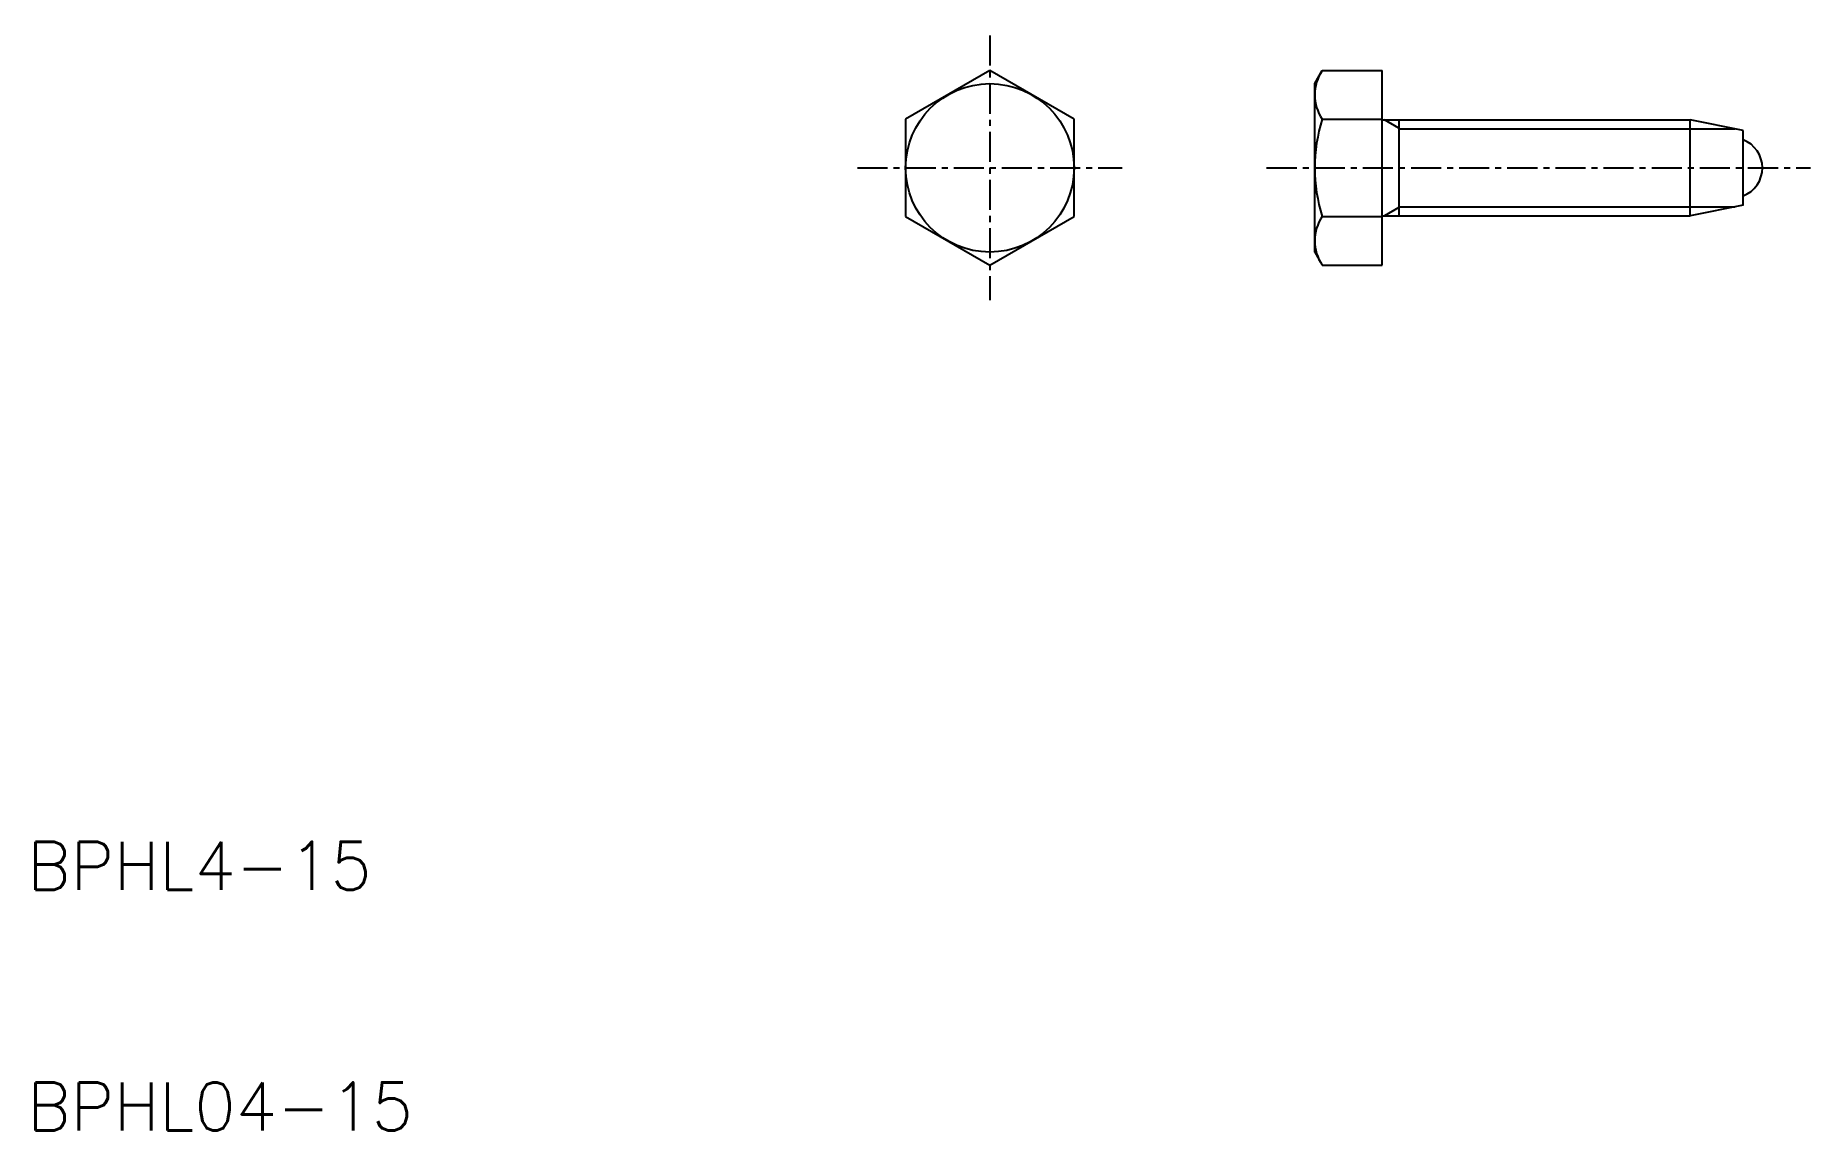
# Model space of a CAD drawing. Extents: x 10.3 to 84.1, y 10 to 55.5.
import ezdxf

# ---------------------------------------------------------------- set-up
doc = ezdxf.new("R2010")
doc.units = 0
doc.linetypes.add('CENTER', pattern=[2, 1.25, -0.25, 0.25, -0.25])
doc.layers.get('0').update_dxf_attribs({"linetype": 'CONTINUOUS'})
doc.layers.add('CENTER', color=1, linetype='CENTER')
doc.styles.get("Standard").update_dxf_attribs({"font": 'txt.shx'})

msp = doc.modelspace()

# ---------------------------------------------------------------- linework, layer by layer
at = {"color": 7, "linetype": 'CONTINUOUS'}
for p, q in [((50, 54.041), (46.5, 52.021)), ((53.5, 52.021), (50, 54.041)), ((63.5, 53.5), (63.813, 54.041)), ((63.813, 54.041), (66.3, 54.041)), ((66.3, 45.959), (66.3, 54.041)), ((63.5, 46.5), (63.5, 53.5)), ((46.5, 52.021), (46.5, 47.979)), ((53.5, 47.979), (53.5, 52.021)), ((63.813, 52.021), (66.3, 52.021)), ((66.3, 52), (79.1, 52)), ((67, 52), (67, 48)), ((81.3, 51.552), (79.1, 52)), ((79.1, 48), (79.1, 52)), ((81.3, 48.448), (81.3, 51.552)), ((46.5, 47.979), (50, 45.959)), ((50, 45.959), (53.5, 47.979)), ((63.813, 47.979), (66.3, 47.979)), ((66.3, 48), (79.1, 48)), ((81.3, 48.448), (79.1, 48)), ((63.5, 46.5), (63.813, 45.959)), ((63.813, 45.959), (66.3, 45.959))]:
    msp.add_line(p, q, dxfattribs=at)
at = {"color": 3, "linetype": 'CONTINUOUS'}
for p, q in [((67, 51.65), (66.394, 52)), ((67, 51.621), (80.963, 51.621)), ((67, 48.35), (66.394, 48)), ((67, 48.379), (80.963, 48.379))]:
    msp.add_line(p, q, dxfattribs=at)
at = {"color": 7, "linetype": 'CONTINUOUS'}
msp.add_circle((50, 50), 3.5, dxfattribs=at)
for centre, radius, start, end in [((65.289, 53.031), 1.789, 145.61574, 214.3843), ((70.187, 50), 6.687, 162.41202, 197.58796), ((80.85, 50), 1.25, 291.1002, 68.8998), ((65.289, 46.969), 1.789, 145.6157, 214.38426)]:
    msp.add_arc(centre, radius, start, end, dxfattribs=at)
at = {"layer": 'CENTER', "color": 1, "linetype": 'CENTER'}
for p, q in [((50, 55.5), (50, 44.5)), ((44.5, 50), (55.5, 50)), ((61.5, 50), (84.1, 50))]:
    msp.add_line(p, q, dxfattribs=at)

# ---------------------------------------------------------------- texts
at = {"color": 7, "linetype": 'CONTINUOUS'}
for s, p in [('BPHL4-15', (10, 20)), ('BPHL04-15', (10, 10))]:
    msp.add_text(s, height=2, dxfattribs=at).set_placement(p)

doc.saveas('drawing.dxf')
